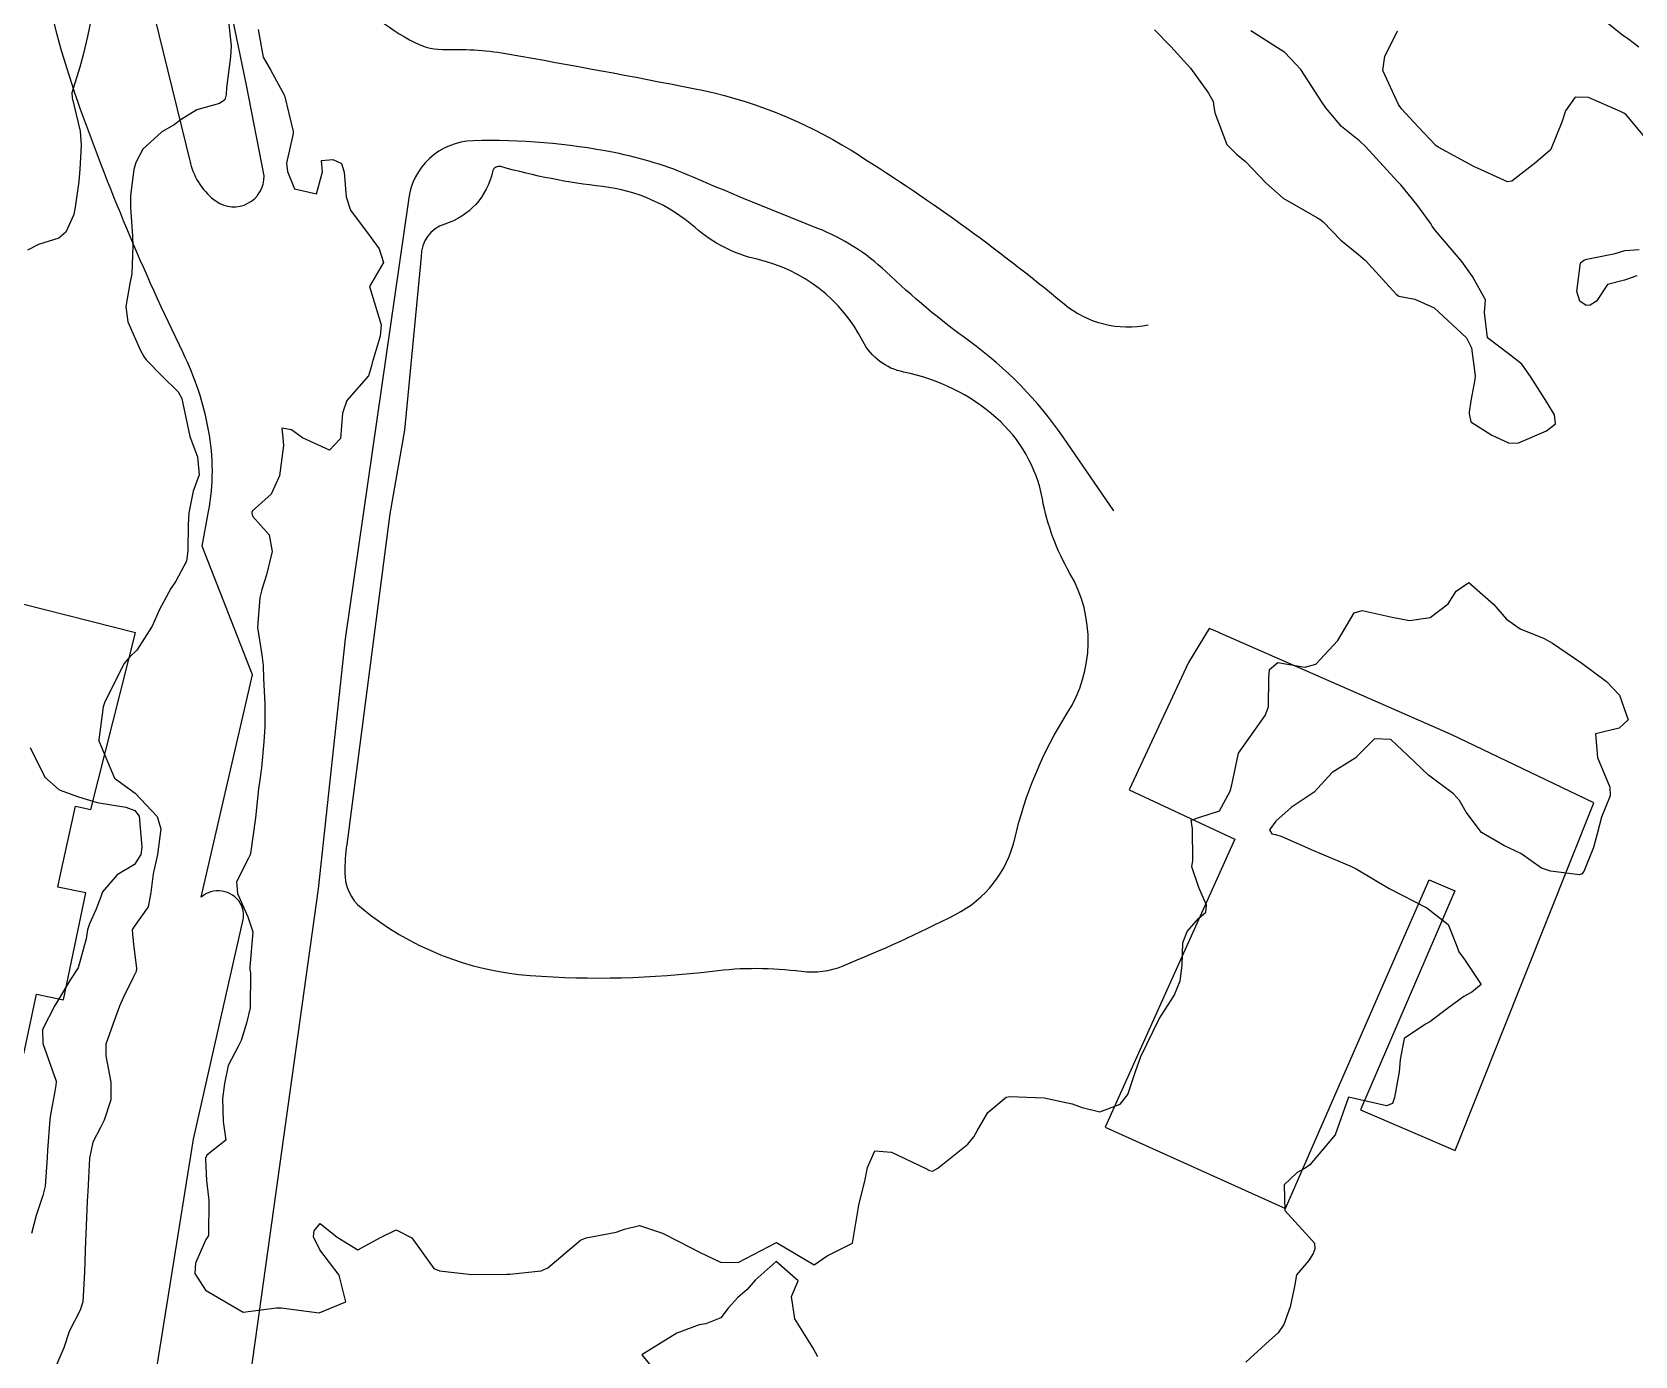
# Model space of a CAD drawing. Header units: metres. Extents: x 298520 to 308411, y 7433745 to 7450750.
# Drawn here: x 301149.2 to 301233.5, y 7442893 to 7442962.6 of the extents above; entities that cross this region are included whole.
import ezdxf

# ---------------------------------------------------------------- set-up
doc = ezdxf.new("R2010")
doc.units = ezdxf.units.M
doc.header["$LTSCALE"] = 10
doc.linetypes.add('DASHED', pattern=[0.75, 0.5, -0.25])
for name, color, linetype in [('Curvas de Nivel 1m', 11, 'Continuous'), ('Curvas de Nivel 5m', 15, 'Continuous'), ('Edificações', 30, 'Continuous'), ('Hidrografia', 140, 'Continuous'), ('Vias Primárias', 230, 'Continuous'), ('Vias Secundárias', 230, 'DASHED')]:
    doc.layers.add(name, color=color, linetype=linetype)

msp = doc.modelspace()

# ---------------------------------------------------------------- linework, layer by layer
at = {"layer": 'Curvas de Nivel 1m', "flags": 128}
for points, elevation in [([(301152.338, 7442963.378), (301152.137, 7442962.36), (301151.905, 7442961.382), (301151.732, 7442960.748), (301151.316, 7442959.388), (301151.333, 7442959.134), (301151.75, 7442957.383), (301151.801, 7442956.627), (301151.727, 7442955.383), (301151.681, 7442954.729), (301151.49, 7442953.385), (301151.405, 7442952.988), (301150.993, 7442952.067), (301150.629, 7442951.754), (301149.556, 7442951.411), (301148.98, 7442951.116)], 688), ([(301233.727, 7442961.794), (301233.121, 7442962.252), (301233.023, 7442962.312), (301232.878, 7442962.414), (301231.143, 7442963.805)], 687), ([(301159.523, 7442963.294), (301159.683, 7442961.865), (301159.656, 7442961.292), (301159.442, 7442959.651), (301159.423, 7442959.295), (301159.36, 7442959.015), (301159.076, 7442958.829), (301157.88, 7442958.503), (301157.063, 7442957.982), (301156.682, 7442957.702), (301156.041, 7442957.335), (301155.044, 7442956.437), (301154.668, 7442955.722), (301154.574, 7442955.355), (301154.391, 7442953.984), (301154.392, 7442953.356), (301154.495, 7442951.85), (301154.519, 7442951.355), (301154.457, 7442949.866), (301154.355, 7442949.356), (301154.149, 7442948.154), (301154.252, 7442947.357), (301154.918, 7442945.836), (301155.093, 7442945.526), (301155.219, 7442945.345), (301156.057, 7442944.485), (301156.896, 7442943.663), (301157.087, 7442943.318), (301157.151, 7442943.055), (301157.523, 7442941.313), (301157.912, 7442940.25), (301158.013, 7442939.308), (301157.693, 7442938.448), (301157.466, 7442937.313), (301157.432, 7442936.688), (301157.417, 7442935.314), (301157.334, 7442934.768), (301156.777, 7442933.707), (301156.518, 7442933.324), (301155.905, 7442932.184), (301155.527, 7442931.338), (301154.73, 7442930.085), (301154.356, 7442929.724), (301154.042, 7442929.357), (301153.612, 7442928.463), (301153.051, 7442927.367), (301152.96, 7442927.106), (301152.731, 7442925.369), (301152.73, 7442925.312), (301153.549, 7442923.361), (301154.641, 7442922.557), (301155.793, 7442921.332), (301155.981, 7442920.694), (301155.817, 7442919.332), (301155.582, 7442918.324), (301155.458, 7442917.337), (301155.326, 7442916.584), (301154.555, 7442915.498), (301154.493, 7442915.411), (301154.478, 7442915.351), (301154.545, 7442914.597), (301154.693, 7442913.506), (301154.713, 7442913.347), (301154.695, 7442913.183), (301154.526, 7442912.864), (301154.027, 7442911.838), (301153.817, 7442911.357), (301153.461, 7442910.392), (301153.105, 7442909.364), (301153.09, 7442908.751), (301153.364, 7442907.361), (301153.367, 7442906.443), (301153.013, 7442905.364), (301152.821, 7442904.974), (301152.421, 7442904.211), (301152.241, 7442903.373), (301152.142, 7442901.618), (301152.131, 7442901.374), (301152.113, 7442901.107), (301152.039, 7442899.375), (301152.029, 7442899.044), (301151.974, 7442897.376), (301151.883, 7442895.813), (301151.74, 7442895.379), (301151.167, 7442894.253), (301150.891, 7442893.391), (301150.279, 7442891.976)], 687), ([(301161.117, 7442962.727), (301161.373, 7442961.267), (301161.759, 7442960.6), (301162.485, 7442959.256), (301162.954, 7442957.351), (301162.946, 7442957.251), (301162.606, 7442955.686), (301162.645, 7442955.254), (301163.024, 7442954.345), (301164.172, 7442954.088), (301164.491, 7442955.235), (301164.448, 7442955.827), (301165.039, 7442955.88), (301165.496, 7442955.682), (301165.639, 7442955.221), (301165.729, 7442953.928), (301165.971, 7442953.216), (301166.992, 7442951.833), (301167.47, 7442951.195), (301167.698, 7442950.471), (301166.963, 7442949.2), (301167.577, 7442947.194), (301167.525, 7442946.596), (301167.112, 7442945.198), (301167.073, 7442945.037), (301166.906, 7442944.516), (301165.769, 7442943.217), (301165.55, 7442942.553), (301165.437, 7442941.221), (301164.857, 7442940.604), (301163.437, 7442941.244), (301162.869, 7442941.665), (301162.36, 7442941.765), (301162.399, 7442941.255), (301162.443, 7442940.84), (301162.237, 7442939.259), (301161.799, 7442938.295), (301160.815, 7442937.408), (301160.778, 7442937.316), (301160.776, 7442937.28), (301160.811, 7442937.13), (301161.691, 7442936.156), (301161.84, 7442935.264), (301161.555, 7442934.042), (301161.305, 7442933.272), (301161.196, 7442932.844), (301161.07, 7442931.275), (301161.3, 7442929.843), (301161.373, 7442929.27), (301161.391, 7442928.592), (301161.456, 7442927.269), (301161.455, 7442926.043), (301161.409, 7442925.269), (301161.286, 7442923.898), (301161.193, 7442923.272), (301161.13, 7442922.788), (301160.966, 7442921.275), (301160.712, 7442919.386), (301160.678, 7442919.279), (301160.602, 7442919.148), (301159.969, 7442917.906), (301160.014, 7442917.286), (301160.565, 7442916.057), (301160.826, 7442915.276), (301160.668, 7442913.412), (301160.668, 7442913.278), (301160.699, 7442913.109), (301160.692, 7442911.277), (301160.495, 7442910.461), (301160.208, 7442909.56), (301160.073, 7442909.284), (301159.526, 7442908.236), (301159.339, 7442907.291), (301159.229, 7442906.515), (301159.272, 7442905.292), (301159.402, 7442904.311), (301158.415, 7442903.522), (301158.341, 7442903.373), (301158.334, 7442903.301), (301158.396, 7442902.196), (301158.495, 7442901.299), (301158.512, 7442901.168), (301158.489, 7442899.299), (301158.44, 7442899.221), (301158.361, 7442899.094), (301157.811, 7442897.843), (301157.769, 7442897.306), (301158.33, 7442896.427), (301160.313, 7442895.28), (301162.075, 7442895.495), (301162.317, 7442895.502), (301164.313, 7442895.23), (301165.721, 7442895.817), (301165.37, 7442897.22), (301164.356, 7442898.543), (301164.019, 7442899.233), (301164.05, 7442899.549), (301164.37, 7442899.94), (301165.266, 7442899.221), (301166.356, 7442898.541), (301167.543, 7442899.192), (301168.367, 7442899.609), (301169.185, 7442899.172), (301170.347, 7442897.572), (301170.641, 7442897.45), (301172.344, 7442897.247), (301174.19, 7442897.266), (301174.344, 7442897.266), (301175.996, 7442897.444), (301176.348, 7442897.595), (301178.053, 7442899.065), (301178.364, 7442899.187), (301179.934, 7442899.477), (301180.369, 7442899.631), (301181.169, 7442899.826), (301182.367, 7442899.429), (301183.191, 7442899.002), (301184.357, 7442898.407), (301185.424, 7442897.907), (301186.352, 7442897.885), (301188.363, 7442898.94), (301190.351, 7442897.769), (301191.033, 7442898.237), (301192.363, 7442898.9), (301192.704, 7442900.895), (301193.038, 7442902.249), (301193.148, 7442902.883), (301193.538, 7442903.762), (301194.421, 7442903.683), (301196.19, 7442902.852), (301196.411, 7442902.73), (301196.575, 7442902.683), (301196.854, 7442902.843), (301198.426, 7442904.109), (301198.75, 7442904.497), (301198.929, 7442904.815), (301199.481, 7442905.771), (301200.451, 7442906.571), (301200.634, 7442906.616), (301202.45, 7442906.535), (301203.916, 7442906.227), (301204.446, 7442906.029), (301205.38, 7442905.804), (301206.448, 7442906.205), (301206.856, 7442906.724), (301207.257, 7442907.932), (301207.527, 7442908.714), (301208.503, 7442910.7), (301209.283, 7442911.93), (301209.594, 7442912.689), (301209.708, 7442913.522), (301209.744, 7442914.688), (301209.96, 7442915.285), (301210.566, 7442915.976), (301210.944, 7442916.301), (301210.993, 7442916.676), (301210.587, 7442917.609), (301210.207, 7442918.684), (301210.272, 7442919.017), (301210.254, 7442920.684), (301210.175, 7442921.139), (301210.632, 7442921.305), (301211.677, 7442921.629), (301212.229, 7442922.664), (301212.314, 7442922.997), (301212.673, 7442924.66), (301214.078, 7442926.639), (301214.237, 7442927.097), (301214.258, 7442928.635), (301214.299, 7442929.062), (301214.731, 7442929.431), (301216.148, 7442929.197), (301216.73, 7442929.339), (301217.895, 7442930.593), (301218.758, 7442932.04), (301219.165, 7442932.17), (301220.755, 7442931.81), (301221.654, 7442931.65), (301222.755, 7442931.794), (301223.698, 7442932.526), (301224.113, 7442933.18), (301224.78, 7442933.65), (301226.084, 7442932.497), (301226.755, 7442931.713), (301227.478, 7442931.207), (301228.745, 7442930.696), (301229.18, 7442930.456), (301230.732, 7442929.398), (301232.019, 7442928.427), (301232.712, 7442927.711), (301233.167, 7442926.413), (301232.688, 7442925.978), (301231.437, 7442925.681), (301231.541, 7442924.431), (301232.193, 7442922.882), (301232.219, 7442922.424), (301231.761, 7442921.299), (301231.537, 7442920.431), (301231.338, 7442919.71), (301230.831, 7442918.438), (301230.723, 7442918.317), (301230.6, 7442918.277), (301229.081, 7442918.455), (301228.605, 7442918.625), (301227.518, 7442919.383), (301226.616, 7442919.808), (301225.448, 7442920.502), (301224.633, 7442921.566), (301224.296, 7442922.172), (301223.967, 7442922.52), (301222.658, 7442923.516), (301221.568, 7442924.551), (301220.681, 7442925.392), (301219.823, 7442925.427), (301218.981, 7442924.577), (301218.831, 7442924.418), (301218.669, 7442924.316), (301217.598, 7442923.656), (301216.643, 7442922.61), (301215.442, 7442921.814), (301214.628, 7442921.092), (301214.296, 7442920.635), (301214.42, 7442920.432), (301214.62, 7442920.385), (301214.955, 7442920.292), (301216.612, 7442919.551), (301217.275, 7442919.265), (301218.604, 7442918.711), (301218.849, 7442918.578), (301220.588, 7442917.556), (301222.573, 7442916.54), (301223.703, 7442915.662), (301224.151, 7442914.516), (301224.254, 7442914.219), (301224.546, 7442913.814), (301225.427, 7442912.501), (301224.94, 7442912.093), (301224.523, 7442911.874), (301223.736, 7442911.3), (301222.738, 7442910.536), (301222.502, 7442910.419), (301221.383, 7442909.662), (301221.162, 7442908.553), (301221.122, 7442907.905), (301220.864, 7442906.556), (301220.768, 7442906.239), (301220.449, 7442906.128), (301218.453, 7442906.58), (301217.75, 7442904.59), (301216.417, 7442903.017), (301216.18, 7442902.848), (301215.761, 7442902.617), (301215.067, 7442901.959), (301215.103, 7442900.623), (301216.369, 7442899.241), (301216.66, 7442898.9), (301216.679, 7442898.605), (301216.602, 7442898.365), (301216.353, 7442897.97), (301215.724, 7442897.234), (301215.609, 7442896.617), (301215.387, 7442895.555), (301215.059, 7442894.623), (301214.754, 7442894.18), (301214.304, 7442893.781), (301213.051, 7442892.649)], 686), ([(301234.605, 7442956.394), (301233.071, 7442958.223), (301232.971, 7442958.311), (301232.767, 7442958.415), (301231.083, 7442959.138), (301230.366, 7442959.165), (301229.868, 7442958.452), (301229.668, 7442957.853), (301229.115, 7442956.459), (301229.093, 7442956.419), (301229.052, 7442956.377), (301228.303, 7442955.729), (301227.035, 7442954.742), (301226.816, 7442954.711), (301225.043, 7442955.519), (301223.165, 7442956.529), (301223.054, 7442956.618), (301222.119, 7442957.599), (301221.235, 7442958.558), (301221.076, 7442958.774), (301220.26, 7442960.568), (301220.357, 7442961.321), (301220.999, 7442962.561), (301221.047, 7442962.638)], 686), ([(301233.622, 7442949.761), (301232.97, 7442949.544), (301232.079, 7442949.317), (301231.49, 7442948.435), (301231.157, 7442948.232), (301230.951, 7442948.207), (301230.614, 7442948.443), (301230.462, 7442948.943), (301230.661, 7442950.443), (301230.828, 7442950.598), (301230.985, 7442950.648), (301232.472, 7442950.941), (301232.99, 7442951.092), (301233.737, 7442951.155)], 686), ([(301149.111, 7442924.973), (301149.886, 7442923.408), (301150.643, 7442922.738), (301151.656, 7442922.366), (301152.634, 7442922.076), (301154.152, 7442921.832), (301154.628, 7442921.658), (301154.841, 7442921.347), (301154.99, 7442919.728), (301154.931, 7442919.345), (301154.597, 7442918.805), (301153.687, 7442918.264), (301152.922, 7442917.367), (301152.826, 7442917.12), (301152.569, 7442916.424), (301152.238, 7442915.695), (301152.139, 7442915.376), (301152.07, 7442914.899), (301151.641, 7442913.383), (301151.205, 7442912.708), (301150.505, 7442911.542), (301150.457, 7442911.447), (301150.421, 7442911.401), (301149.764, 7442910.133), (301149.791, 7442909.407), (301150.464, 7442907.474), (301150.486, 7442907.422), (301150.488, 7442907.4), (301150.487, 7442907.375), (301150.458, 7442907.079), (301150.192, 7442905.647), (301150.155, 7442905.403), (301150.032, 7442903.788), (301150.012, 7442903.404), (301149.9, 7442901.895), (301149.787, 7442901.406), (301149.432, 7442900.35), (301149.18, 7442899.412)], 688), ([(301190.542, 7442892.918), (301190.298, 7442893.381), (301189.342, 7442894.93), (301189.167, 7442896.095), (301189.507, 7442896.928), (301188.353, 7442897.943), (301187.242, 7442896.957), (301186.835, 7442896.463), (301186.329, 7442896.04), (301185.82, 7442895.475), (301185.439, 7442894.979), (301184.645, 7442894.652), (301184.309, 7442894.598), (301183.135, 7442894.172), (301182.299, 7442893.654), (301181.292, 7442893.025), (301182.275, 7442891.845)], 686)]:
    msp.add_lwpolyline(points, dxfattribs=dict(at, elevation=elevation))
at = {"layer": 'Curvas de Nivel 5m', "elevation": 685, "flags": 128}
msp.add_lwpolyline([(301208.256, 7442962.709), (301209.114, 7442961.822), (301210.152, 7442960.69), (301211.09, 7442959.378), (301211.343, 7442958.933), (301211.377, 7442958.676), (301211.415, 7442958.338), (301212.056, 7442956.665), (301212.554, 7442956.164), (301213.044, 7442955.772), (301214.13, 7442954.639), (301215.021, 7442953.852), (301216.786, 7442952.832), (301217.004, 7442952.711), (301217.128, 7442952.608), (301218.048, 7442951.649), (301218.986, 7442950.891), (301219.346, 7442950.576), (301220.965, 7442948.796), (301221.104, 7442948.698), (301221.938, 7442948.545), (301222.956, 7442948.082), (301224.655, 7442946.513), (301224.928, 7442945.989), (301225.121, 7442944.508), (301225.105, 7442944.313), (301224.893, 7442943.203), (301224.798, 7442942.597), (301224.797, 7442942.511), (301224.879, 7442942.091), (301225.988, 7442941.383), (301226.868, 7442940.992), (301227.36, 7442940.975), (301228.875, 7442941.621), (301229.341, 7442941.993), (301229.286, 7442942.456), (301228.893, 7442943.119), (301228.027, 7442944.473), (301227.569, 7442945.129), (301226.924, 7442945.635), (301225.756, 7442946.502), (301225.608, 7442947.848), (301225.655, 7442948.503), (301224.975, 7442949.734), (301224.416, 7442950.516), (301222.999, 7442952.188), (301222.852, 7442952.383), (301222.759, 7442952.534), (301222.051, 7442953.511), (301221.2, 7442954.557), (301221.121, 7442954.646), (301221.035, 7442954.734), (301219.356, 7442956.577), (301219.056, 7442956.852), (301218.087, 7442957.619), (301217.253, 7442958.607), (301217.077, 7442958.891), (301215.952, 7442960.622), (301215.112, 7442961.509), (301213.321, 7442962.648)], dxfattribs=at)
at = {"layer": 'Edificações'}
for points in [[(301136.516, 7442901.721), (301142.377, 7442900.256), (301142.543, 7442900.921), (301146.095, 7442900.034), (301147.97, 7442909.025), (301148.787, 7442908.855), (301149.442, 7442911.994), (301150.864, 7442911.697), (301152.037, 7442917.321), (301150.573, 7442917.626), (301150.695, 7442918.211), (301151.51, 7442921.874), (301152.304, 7442921.697), (301154.652, 7442930.995), (301147.516, 7442932.797), (301146.696, 7442929.55), (301141.845, 7442930.683), (301136.442, 7442905.655), (301137.37, 7442905.455)], [(301210.037, 7442929.431), (301206.923, 7442922.733), (301212.472, 7442920.153), (301205.655, 7442904.995), (301215.141, 7442900.729), (301220.825, 7442913.727), (301222.698, 7442918.012), (301224.043, 7442917.424), (301219.092, 7442905.909), (301224.068, 7442903.769), (301231.364, 7442922.058), (301223.851, 7442925.654), (301211.855, 7442930.912), (301211.443, 7442931.093), (301211.132, 7442931.229)]]:
    msp.add_lwpolyline(points, close=True, dxfattribs=at)
at = {"layer": 'Hidrografia'}
msp.add_lwpolyline([(301168.034, 7442937.258), (301165.764, 7442919.867, 0.031044), (301165.663, 7442918.381, 0.226384), (301166.535, 7442916.528, 0.154045), (301175.419, 7442912.977, 0.049554), (301185.001, 7442913.212, -0.06328), (301189.682, 7442913.198, 0.129865), (301191.87, 7442913.482, 0.020406), (301197.779, 7442916.178, 0.222444), (301200.902, 7442920.168, -0.085009), (301203.662, 7442926.768, 0.280078), (301203.805, 7442934.121, -0.086036), (301202.352, 7442938.038, 0.168214), (301199.93, 7442942.302, 0.1319), (301195.056, 7442944.708, -0.228865), (301192.91, 7442946.326, 0.221671), (301187.353, 7442950.638, -0.124758), (301184.087, 7442952.304, 0.152748), (301179.219, 7442954.46, -0.040133), (301173.877, 7442955.51, 0.432987), (301173.434, 7442955.243, -0.270951), (301170.921, 7442952.489, 0.330246), (301169.675, 7442950.782), (301168.797, 7442941.651)], format="xyb", close=True, dxfattribs=at)
at = {"layer": 'Vias Primárias'}
for points in [[(301147.124, 7443043.658, -0.033549), (301152.474, 7443021.018, 0.00134), (301154.248, 7443010.54), (301157.21, 7442998.576), (301161.557, 7442979.571), (301163.544, 7442969.665, 0.230198), (301169.351, 7442962.034, 0.125476), (301171.01, 7442961.667, -0.051736), (301174.325, 7442961.428, -0.004428), (301184.001, 7442959.626, -0.090906), (301192.291, 7442956.369, -0.034578), (301203.494, 7442948.291, 0.229539), (301207.922, 7442947.195, -0.119578)], [(301155.352, 7442889.721), (301157.712, 7442904.368), (301160.316, 7442915.913, 0.197626), (301160.169, 7442916.78, 0.459479), (301158.108, 7442917.093), (301160.802, 7442928.788), (301158.164, 7442935.558), (301158.502, 7442937.377, 0.092014), (301158.502, 7442941.652, 0.067691), (301157.161, 7442945.716, -0.028636), (301151.623, 7442958.94, -0.081298), (301149.007, 7442973.556), (301153.007, 7442974.177), (301157.552, 7442955.676, 0.180418), (301158.906, 7442953.688, 0.61466), (301161.422, 7442955.019), (301160.497, 7442959.787), (301157.604, 7442973.778), (301145.804, 7443032.986)], [(301206.118, 7442937.415), (301203.465, 7442941.263, 0.085101), (301198.54, 7442946.309, -0.03323), (301194.115, 7442949.991, 0.097269), (301190.547, 7442952.261, -0.008832), (301183.98, 7442954.963, 0.053843), (301179.825, 7442956.25, 0.054985), (301172.408, 7442956.867, 0.373247), (301169.008, 7442953.754), (301165.687, 7442930.687), (301164.264, 7442917.539), (301160.95, 7442893.806), (301157.957, 7442872.5, -0.014777), (301156.466, 7442863.767, -0.123621), (301154.334, 7442859.294, 0.086308), (301151.83, 7442854.906, -0.042822), (301150.236, 7442851.447, 0.17428), (301148.538, 7442841.692, -0.025003), (301148.897, 7442838.781, 0.085004), (301149.74, 7442835.369), (301153.891, 7442823.958)]]:
    msp.add_lwpolyline(points, format="xyb", dxfattribs=at)
at = {"layer": 'Vias Secundárias'}
msp.add_lwpolyline([(301465.55, 7442973.319, 0), (301478.59, 7442967.28, -0.011668)], format="xyb", dxfattribs=at)

doc.saveas('drawing.dxf')
